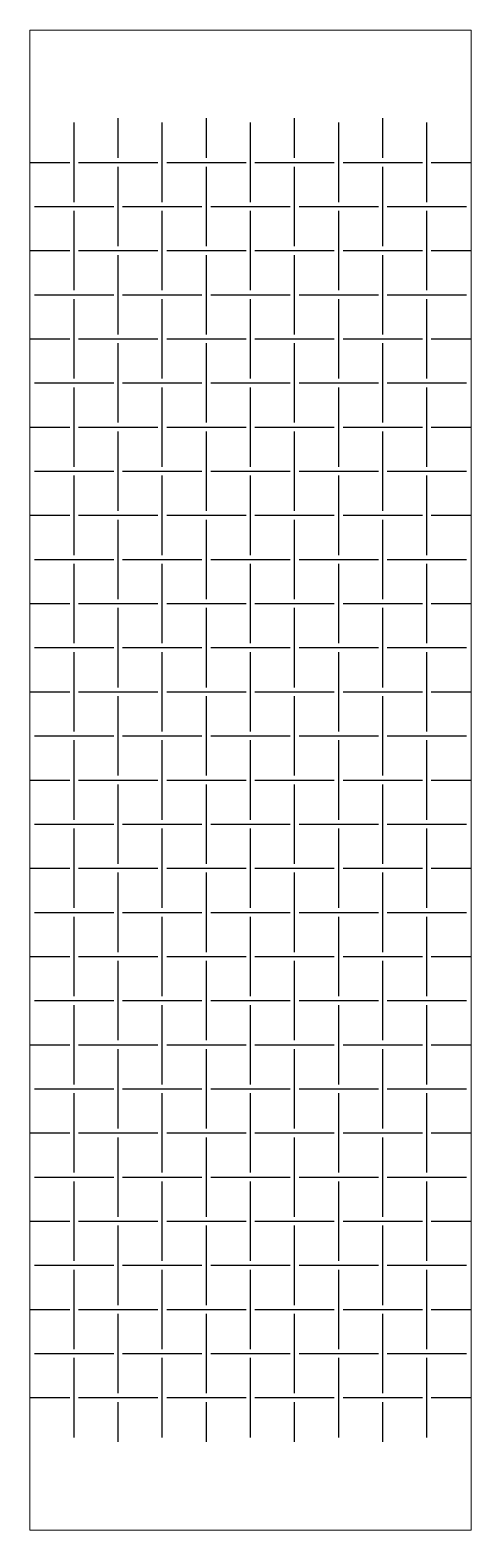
# Model space of a CAD drawing. Header units: metres. Extents: x 0 to 100, y -20 to 320.
import ezdxf

# ---------------------------------------------------------------- set-up
doc = ezdxf.new("R2010")
doc.units = ezdxf.units.M

msp = doc.modelspace()

# ---------------------------------------------------------------- linework, layer by layer
at = {"lineweight": 0}
for p, q in [((0, -20), (0, 320)), ((0, 320), (100, 320)), ((100, -20), (100, 320)), ((0, -20), (100, -20))]:
    msp.add_line(p, q, dxfattribs=at)
for p, q in [((20, 291), (20, 300)), ((40, 291), (40, 300)), ((60, 291), (60, 300)), ((80, 291), (80, 300)), ((10, 281), (10, 299)), ((30, 281), (30, 299)), ((50, 281), (50, 299)), ((70, 281), (70, 299)), ((90, 281), (90, 299)), ((0, 290), (9, 290)), ((11, 290), (29, 290)), ((20, 271), (20, 289)), ((31, 290), (49, 290)), ((40, 271), (40, 289)), ((51, 290), (69, 290)), ((60, 271), (60, 289)), ((71, 290), (89, 290)), ((80, 271), (80, 289)), ((91, 290), (100, 290)), ((1, 280), (19, 280)), ((10, 261), (10, 279)), ((21, 280), (39, 280)), ((30, 261), (30, 279)), ((41, 280), (59, 280)), ((50, 261), (50, 279)), ((61, 280), (79, 280)), ((70, 261), (70, 279)), ((81, 280), (99, 280)), ((90, 261), (90, 279)), ((0, 270), (9, 270)), ((11, 270), (29, 270)), ((20, 251), (20, 269)), ((31, 270), (49, 270)), ((40, 251), (40, 269)), ((51, 270), (69, 270)), ((60, 251), (60, 269)), ((71, 270), (89, 270)), ((80, 251), (80, 269)), ((91, 270), (100, 270)), ((1, 260), (19, 260)), ((10, 241), (10, 259)), ((21, 260), (39, 260)), ((30, 241), (30, 259)), ((41, 260), (59, 260)), ((50, 241), (50, 259)), ((61, 260), (79, 260)), ((70, 241), (70, 259)), ((81, 260), (99, 260)), ((90, 241), (90, 259)), ((0, 250), (9, 250)), ((11, 250), (29, 250)), ((20, 231), (20, 249)), ((31, 250), (49, 250)), ((40, 231), (40, 249)), ((51, 250), (69, 250)), ((60, 231), (60, 249)), ((71, 250), (89, 250)), ((80, 231), (80, 249)), ((91, 250), (100, 250)), ((1, 240), (19, 240)), ((10, 221), (10, 239)), ((21, 240), (39, 240)), ((30, 221), (30, 239)), ((41, 240), (59, 240)), ((50, 221), (50, 239)), ((61, 240), (79, 240)), ((70, 221), (70, 239)), ((81, 240), (99, 240)), ((90, 221), (90, 239)), ((0, 230), (9, 230)), ((11, 230), (29, 230)), ((20, 211), (20, 229)), ((31, 230), (49, 230)), ((40, 211), (40, 229)), ((51, 230), (69, 230)), ((60, 211), (60, 229)), ((71, 230), (89, 230)), ((80, 211), (80, 229)), ((91, 230), (100, 230)), ((1, 220), (19, 220)), ((10, 201), (10, 219)), ((21, 220), (39, 220)), ((30, 201), (30, 219)), ((41, 220), (59, 220)), ((50, 201), (50, 219)), ((61, 220), (79, 220)), ((70, 201), (70, 219)), ((81, 220), (99, 220)), ((90, 201), (90, 219)), ((0, 210), (9, 210)), ((11, 210), (29, 210)), ((20, 191), (20, 209)), ((31, 210), (49, 210)), ((40, 191), (40, 209)), ((51, 210), (69, 210)), ((60, 191), (60, 209)), ((71, 210), (89, 210)), ((80, 191), (80, 209)), ((91, 210), (100, 210)), ((1, 200), (19, 200)), ((10, 181), (10, 199)), ((21, 200), (39, 200)), ((30, 181), (30, 199)), ((41, 200), (59, 200)), ((50, 181), (50, 199)), ((61, 200), (79, 200)), ((70, 181), (70, 199)), ((81, 200), (99, 200)), ((90, 181), (90, 199)), ((0, 190), (9, 190)), ((11, 190), (29, 190)), ((20, 171), (20, 189)), ((31, 190), (49, 190)), ((40, 171), (40, 189)), ((51, 190), (69, 190)), ((60, 171), (60, 189)), ((71, 190), (89, 190)), ((80, 171), (80, 189)), ((91, 190), (100, 190)), ((1, 180), (19, 180)), ((10, 161), (10, 179)), ((21, 180), (39, 180)), ((30, 161), (30, 179)), ((41, 180), (59, 180)), ((50, 161), (50, 179)), ((61, 180), (79, 180)), ((70, 161), (70, 179)), ((81, 180), (99, 180)), ((90, 161), (90, 179)), ((0, 170), (9, 170)), ((11, 170), (29, 170)), ((31, 170), (49, 170)), ((51, 170), (69, 170)), ((71, 170), (89, 170)), ((91, 170), (100, 170)), ((20, 151), (20, 169)), ((40, 151), (40, 169)), ((60, 151), (60, 169)), ((80, 151), (80, 169)), ((1, 160), (19, 160)), ((21, 160), (39, 160)), ((41, 160), (59, 160)), ((61, 160), (79, 160)), ((81, 160), (99, 160)), ((10, 141), (10, 159)), ((30, 141), (30, 159)), ((50, 141), (50, 159)), ((70, 141), (70, 159)), ((90, 141), (90, 159)), ((0, 150), (9, 150)), ((11, 150), (29, 150)), ((31, 150), (49, 150)), ((51, 150), (69, 150)), ((71, 150), (89, 150)), ((91, 150), (100, 150)), ((20, 131), (20, 149)), ((40, 131), (40, 149)), ((60, 131), (60, 149)), ((80, 131), (80, 149)), ((1, 140), (19, 140)), ((21, 140), (39, 140)), ((41, 140), (59, 140)), ((61, 140), (79, 140)), ((81, 140), (99, 140)), ((10, 121), (10, 139)), ((30, 121), (30, 139)), ((50, 121), (50, 139)), ((70, 121), (70, 139)), ((90, 121), (90, 139)), ((0, 130), (9, 130)), ((11, 130), (29, 130)), ((31, 130), (49, 130)), ((51, 130), (69, 130)), ((71, 130), (89, 130)), ((91, 130), (100, 130)), ((20, 111), (20, 129)), ((40, 111), (40, 129)), ((60, 111), (60, 129)), ((80, 111), (80, 129)), ((1, 120), (19, 120)), ((10, 101), (10, 119)), ((21, 120), (39, 120)), ((30, 101), (30, 119)), ((41, 120), (59, 120)), ((50, 101), (50, 119)), ((61, 120), (79, 120)), ((70, 101), (70, 119)), ((81, 120), (99, 120)), ((90, 101), (90, 119)), ((0, 110), (9, 110)), ((11, 110), (29, 110)), ((20, 91), (20, 109)), ((31, 110), (49, 110)), ((40, 91), (40, 109)), ((51, 110), (69, 110)), ((60, 91), (60, 109)), ((71, 110), (89, 110)), ((80, 91), (80, 109)), ((91, 110), (100, 110)), ((1, 100), (19, 100)), ((10, 81), (10, 99)), ((21, 100), (39, 100)), ((30, 81), (30, 99)), ((41, 100), (59, 100)), ((50, 81), (50, 99)), ((61, 100), (79, 100)), ((70, 81), (70, 99)), ((81, 100), (99, 100)), ((90, 81), (90, 99)), ((0, 90), (9, 90)), ((11, 90), (29, 90)), ((20, 71), (20, 89)), ((31, 90), (49, 90)), ((40, 71), (40, 89)), ((51, 90), (69, 90)), ((60, 71), (60, 89)), ((71, 90), (89, 90)), ((80, 71), (80, 89)), ((91, 90), (100, 90)), ((1, 80), (19, 80)), ((10, 61), (10, 79)), ((21, 80), (39, 80)), ((30, 61), (30, 79)), ((41, 80), (59, 80)), ((50, 61), (50, 79)), ((61, 80), (79, 80)), ((70, 61), (70, 79)), ((81, 80), (99, 80)), ((90, 61), (90, 79)), ((0, 70), (9, 70)), ((11, 70), (29, 70)), ((20, 51), (20, 69)), ((31, 70), (49, 70)), ((40, 51), (40, 69)), ((51, 70), (69, 70)), ((60, 51), (60, 69)), ((71, 70), (89, 70)), ((80, 51), (80, 69)), ((91, 70), (100, 70)), ((1, 60), (19, 60)), ((10, 41), (10, 59)), ((21, 60), (39, 60)), ((30, 41), (30, 59)), ((41, 60), (59, 60)), ((50, 41), (50, 59)), ((61, 60), (79, 60)), ((70, 41), (70, 59)), ((81, 60), (99, 60)), ((90, 41), (90, 59)), ((0, 50), (9, 50)), ((11, 50), (29, 50)), ((20, 31), (20, 49)), ((31, 50), (49, 50)), ((40, 31), (40, 49)), ((51, 50), (69, 50)), ((60, 31), (60, 49)), ((71, 50), (89, 50)), ((80, 31), (80, 49)), ((91, 50), (100, 50)), ((1, 40), (19, 40)), ((10, 21), (10, 39)), ((21, 40), (39, 40)), ((30, 21), (30, 39)), ((41, 40), (59, 40)), ((50, 21), (50, 39)), ((61, 40), (79, 40)), ((70, 21), (70, 39)), ((81, 40), (99, 40)), ((90, 21), (90, 39)), ((0, 30), (9, 30)), ((11, 30), (29, 30)), ((20, 11), (20, 29)), ((31, 30), (49, 30)), ((40, 11), (40, 29)), ((51, 30), (69, 30)), ((60, 11), (60, 29)), ((71, 30), (89, 30)), ((80, 11), (80, 29)), ((91, 30), (100, 30)), ((1, 20), (19, 20)), ((10, 1), (10, 19)), ((21, 20), (39, 20)), ((30, 1), (30, 19)), ((41, 20), (59, 20)), ((50, 1), (50, 19)), ((61, 20), (79, 20)), ((70, 1), (70, 19)), ((81, 20), (99, 20)), ((90, 1), (90, 19)), ((0, 10), (9, 10)), ((11, 10), (29, 10)), ((20, 0), (20, 9)), ((31, 10), (49, 10)), ((40, 0), (40, 9)), ((51, 10), (69, 10)), ((60, 0), (60, 9)), ((71, 10), (89, 10)), ((80, 0), (80, 9)), ((91, 10), (100, 10))]:
    msp.add_line(p, q)

doc.saveas('drawing.dxf')
